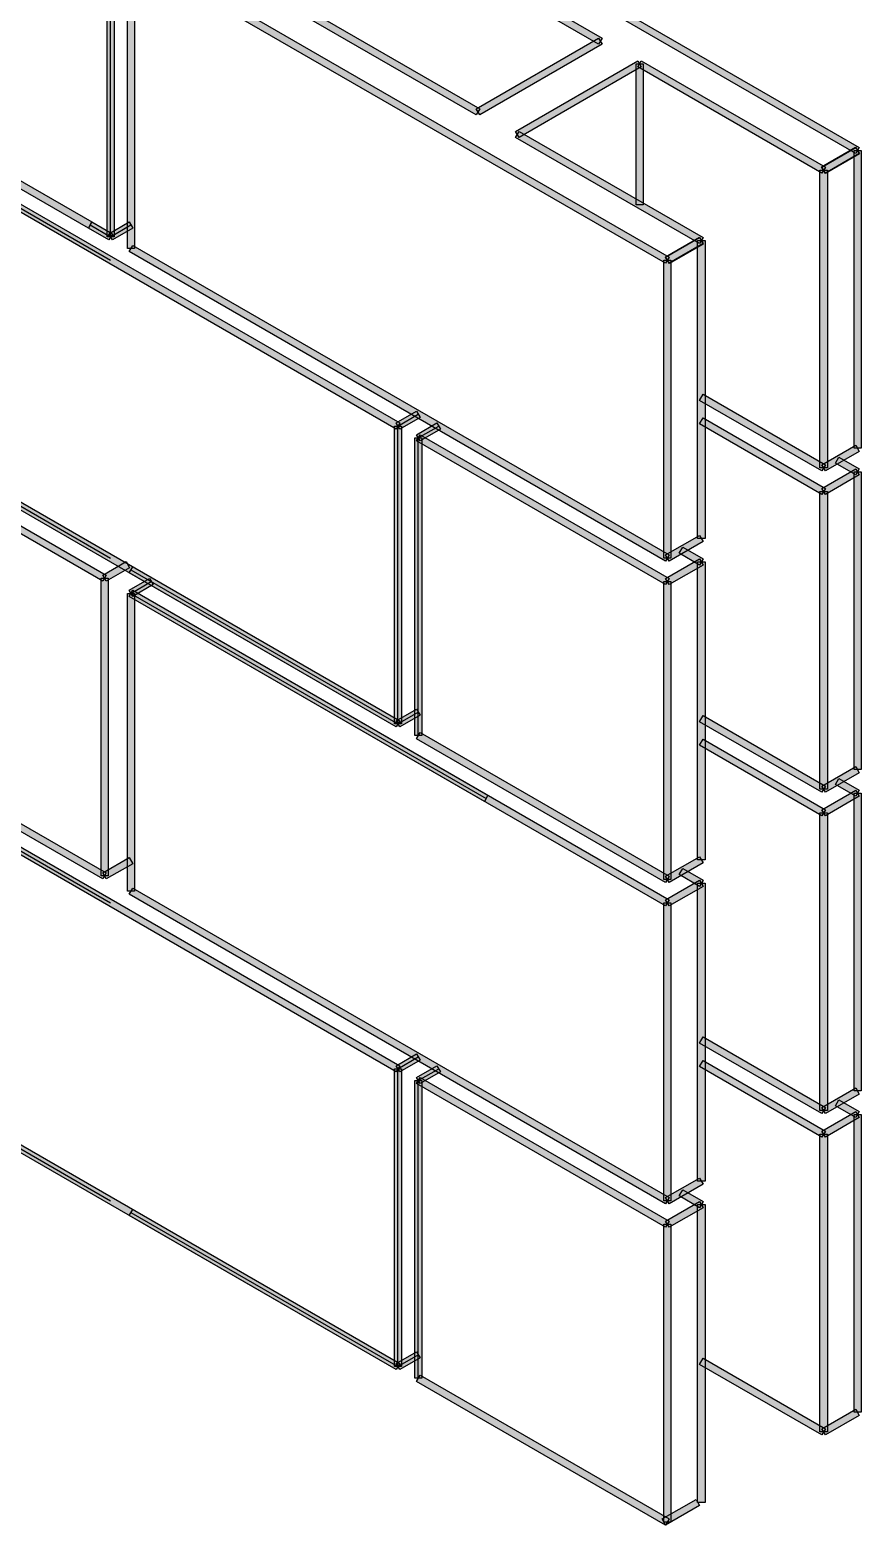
# Model space of a CAD drawing. Extents: x 0 to 119, y 0 to 84.
# Drawn here: x 55.551 to 57.671, y 54.228 to 58.044 of the extents above; entities that cross this region are included whole.
import ezdxf

# ---------------------------------------------------------------- set-up
doc = ezdxf.new("R2010")
doc.units = 0
doc.header["$MEASUREMENT"] = 0
doc.layers.add('3', color=7, linetype='CONTINUOUS')

msp = doc.modelspace()

# ---------------------------------------------------------------- linework, layer by layer
at = {"layer": '3', "color": 7, "linetype": 'Continuous'}
for p, q in [((55.756902, 57.51602), (55.756902, 58.27602)), ((55.12163, 57.822794), (55.756902, 57.45602)), ((55.704941, 57.54602), (55.756902, 57.51602)), ((55.756902, 57.51602), (55.808864, 57.54602)), ((55.121631, 57.062795), (55.756902, 56.69602)), ((56.489784, 57.03289), (56.541745, 57.06289)), ((56.489784, 56.27289), (56.489784, 57.03289)), ((56.541745, 57.00289), (56.593707, 57.03289)), ((56.541745, 56.24289), (56.541745, 57.00289)), ((55.808864, 56.66602), (56.489784, 56.27289)), ((55.808864, 56.60602), (55.860825, 56.63602)), ((55.808864, 56.60602), (56.71495, 56.08289)), ((56.489784, 56.27289), (56.541745, 56.30289)), ((55.12163, 56.182794), (55.756902, 55.81602)), ((55.121631, 55.422795), (55.756902, 55.05602)), ((56.489784, 55.39289), (56.541745, 55.42289)), ((56.489784, 54.63289), (56.489784, 55.39289)), ((56.541745, 55.36289), (56.593707, 55.39289)), ((56.541745, 54.60289), (56.541745, 55.36289)), ((55.808864, 55.02602), (56.489784, 54.63289)), ((56.489784, 54.63289), (56.541745, 54.66289))]:
    msp.add_line(p, q, dxfattribs=at)
for points in [[(56.289338, 58.518225), (56.298338, 58.533814), (57.666491, 57.74391), (57.657491, 57.728321), (56.289338, 58.518225)], [(56.289338, 58.418225), (56.298338, 58.433814), (57.01044, 58.022681), (57.00144, 58.007092), (56.289338, 58.418225)], [(54.401403, 58.288225), (54.410403, 58.303814), (55.709441, 57.553814), (55.700441, 57.538225), (54.401403, 58.288225)], [(55.765902, 57.51602), (55.747902, 57.51602), (55.747902, 58.27602), (55.765902, 58.27602), (55.765902, 57.51602)], [(55.799864, 58.24602), (55.817864, 58.24602), (55.817864, 57.48602), (55.799864, 57.48602), (55.799864, 58.24602)], [(57.181517, 57.46391), (57.172517, 57.448321), (55.804364, 58.238225), (55.813364, 58.253814), (57.181517, 57.46391)], [(56.698671, 57.842681), (56.689671, 57.827092), (55.977569, 58.238225), (55.986569, 58.253814), (56.698671, 57.842681)], [(57.00144, 58.022681), (57.01044, 58.007092), (56.698671, 57.827092), (56.689671, 57.842681), (57.00144, 58.022681)], [(57.10144, 57.964946), (57.11044, 57.949357), (56.798671, 57.769357), (56.789671, 57.784946), (57.10144, 57.964946)], [(57.09694, 57.957152), (57.11494, 57.957152), (57.11494, 57.597152), (57.09694, 57.597152), (57.09694, 57.957152)], [(57.579889, 57.69391), (57.570889, 57.678321), (57.10144, 57.949357), (57.11044, 57.964946), (57.579889, 57.69391)], [(56.494284, 57.040684), (56.485284, 57.025096), (55.11713, 57.815), (55.12613, 57.830588), (56.494284, 57.040684)], [(56.789671, 57.769357), (56.798671, 57.784946), (57.26812, 57.51391), (57.25912, 57.498321), (56.789671, 57.769357)], [(57.580389, 57.677455), (57.570389, 57.694776), (57.656991, 57.744776), (57.666991, 57.727455), (57.580389, 57.677455)], [(57.579889, 57.678321), (57.570889, 57.69391), (57.657491, 57.74391), (57.666491, 57.728321), (57.579889, 57.678321)], [(57.652991, 57.736115), (57.670991, 57.736115), (57.670991, 56.976115), (57.652991, 56.976115), (57.652991, 57.736115)], [(57.565389, 57.686115), (57.585389, 57.686115), (57.585389, 56.926115), (57.565389, 56.926115), (57.565389, 57.686115)], [(55.761402, 57.523814), (55.752402, 57.508225), (55.700441, 57.538225), (55.709441, 57.553814), (55.761402, 57.523814)], [(55.804364, 57.553814), (55.813364, 57.538225), (55.761402, 57.508225), (55.752402, 57.523814), (55.804364, 57.553814)], [(57.182017, 57.447455), (57.172017, 57.464776), (57.25862, 57.514776), (57.26862, 57.497455), (57.182017, 57.447455)], [(57.181517, 57.448321), (57.172517, 57.46391), (57.25912, 57.51391), (57.26812, 57.498321), (57.181517, 57.448321)], [(57.25362, 57.506115), (57.27362, 57.506115), (57.27362, 56.746115), (57.25362, 56.746115), (57.25362, 57.506115)], [(55.804364, 57.478225), (55.813364, 57.493814), (57.181517, 56.70391), (57.172517, 56.688321), (55.804364, 57.478225)], [(55.745992, 56.65271), (55.736992, 56.637122), (54.40284, 57.407396), (54.41184, 57.422984), (55.745992, 56.65271)], [(57.186017, 56.696115), (57.168017, 56.696115), (57.168017, 57.456115), (57.186017, 57.456115), (57.186017, 56.696115)], [(57.25912, 57.098321), (57.26812, 57.11391), (57.579889, 56.93391), (57.570889, 56.918321), (57.25912, 57.098321)], [(56.494284, 56.280684), (56.485284, 56.265096), (55.117131, 57.055001), (55.126131, 57.070589), (56.494284, 56.280684)], [(56.494284, 57.025096), (56.485284, 57.040684), (56.537245, 57.070684), (56.546245, 57.055096), (56.494284, 57.025096)], [(57.579889, 56.87391), (57.570889, 56.858321), (57.25912, 57.038321), (57.26812, 57.05391), (57.579889, 56.87391)], [(56.480784, 57.03289), (56.498784, 57.03289), (56.498784, 56.27289), (56.480784, 56.27289), (56.480784, 57.03289)], [(56.480784, 57.03289), (56.498784, 57.03289), (56.498784, 56.27289), (56.480784, 56.27289), (56.480784, 57.03289)], [(56.546245, 56.995096), (56.537245, 57.010684), (56.589207, 57.040684), (56.598207, 57.025096), (56.546245, 56.995096)], [(57.181517, 56.64391), (57.172517, 56.628321), (56.537245, 56.995096), (56.546245, 57.010684), (57.181517, 56.64391)], [(56.532745, 57.00289), (56.550745, 57.00289), (56.550745, 56.24289), (56.532745, 56.24289), (56.532745, 57.00289)], [(56.532745, 57.00289), (56.550745, 57.00289), (56.550745, 56.24289), (56.532745, 56.24289), (56.532745, 57.00289)], [(57.657491, 56.98391), (57.666491, 56.968321), (57.579889, 56.918321), (57.570889, 56.93391), (57.657491, 56.98391)], [(57.657491, 56.98391), (57.666491, 56.968321), (57.579889, 56.918321), (57.570889, 56.93391), (57.657491, 56.98391)], [(57.60553, 56.938321), (57.61453, 56.95391), (57.666491, 56.92391), (57.657491, 56.908321), (57.60553, 56.938321)], [(57.579889, 56.858321), (57.570889, 56.87391), (57.657491, 56.92391), (57.666491, 56.908321), (57.579889, 56.858321)], [(57.652991, 56.916115), (57.670991, 56.916115), (57.670991, 56.156115), (57.652991, 56.156115), (57.652991, 56.916115)], [(57.565389, 56.866115), (57.585389, 56.866115), (57.585389, 56.106115), (57.565389, 56.106115), (57.565389, 56.866115)], [(57.25912, 56.75391), (57.26812, 56.738321), (57.181517, 56.688321), (57.172517, 56.70391), (57.25912, 56.75391)], [(57.25912, 56.75391), (57.26812, 56.738321), (57.181517, 56.688321), (57.172517, 56.70391), (57.25912, 56.75391)], [(57.207158, 56.708321), (57.216158, 56.72391), (57.26812, 56.69391), (57.25912, 56.678321), (57.207158, 56.708321)], [(54.401403, 56.647396), (54.410403, 56.662984), (55.745992, 55.89271), (55.736992, 55.877122), (54.401403, 56.647396)], [(55.745992, 56.637122), (55.736992, 56.65271), (55.796524, 56.687082), (55.805524, 56.671493), (55.745992, 56.637122)], [(55.745992, 56.637122), (55.736992, 56.65271), (55.796524, 56.687082), (55.805524, 56.671493), (55.745992, 56.637122)], [(56.494284, 56.280684), (56.485284, 56.265096), (55.804364, 56.658225), (55.813364, 56.673814), (56.494284, 56.280684)], [(56.494284, 56.280684), (56.485284, 56.265096), (55.804364, 56.658225), (55.813364, 56.673814), (56.494284, 56.280684)], [(57.181517, 56.628321), (57.172517, 56.64391), (57.25912, 56.69391), (57.26812, 56.678321), (57.181517, 56.628321)], [(57.25362, 56.686115), (57.27362, 56.686115), (57.27362, 55.926115), (57.25362, 55.926115), (57.25362, 56.686115)], [(55.750492, 55.884916), (55.732492, 55.884916), (55.732492, 56.644916), (55.750492, 56.644916), (55.750492, 55.884916)], [(55.750492, 55.884916), (55.732492, 55.884916), (55.732492, 56.644916), (55.750492, 56.644916), (55.750492, 55.884916)], [(55.813364, 56.598225), (55.804364, 56.613814), (55.856325, 56.643814), (55.865325, 56.628225), (55.813364, 56.598225)], [(57.186017, 55.876115), (57.168017, 55.876115), (57.168017, 56.636115), (57.186017, 56.636115), (57.186017, 55.876115)], [(57.186017, 55.876115), (57.168017, 55.876115), (57.168017, 56.636115), (57.186017, 56.636115), (57.186017, 55.876115)], [(55.817864, 55.84602), (55.799864, 55.84602), (55.799864, 56.60602), (55.817864, 56.60602), (55.817864, 55.84602)], [(55.799864, 56.60602), (55.817864, 56.60602), (55.817864, 55.84602), (55.799864, 55.84602), (55.799864, 56.60602)], [(55.799864, 56.60602), (55.817864, 56.60602), (55.817864, 55.84602), (55.799864, 55.84602), (55.799864, 56.60602)], [(57.181517, 55.82391), (57.172517, 55.808321), (55.804364, 56.598225), (55.813364, 56.613814), (57.181517, 55.82391)], [(56.71945, 56.090684), (56.71045, 56.075096), (55.804364, 56.598225), (55.813364, 56.613814), (56.71945, 56.090684)], [(56.71945, 56.090684), (56.71045, 56.075096), (55.804364, 56.598225), (55.813364, 56.613814), (56.71945, 56.090684)], [(56.494284, 56.265096), (56.485284, 56.280684), (56.537245, 56.310684), (56.546245, 56.295096), (56.494284, 56.265096)], [(57.25912, 56.278321), (57.26812, 56.29391), (57.579889, 56.11391), (57.570889, 56.098321), (57.25912, 56.278321)], [(56.537245, 56.235096), (56.546245, 56.250684), (57.181517, 55.88391), (57.172517, 55.868321), (56.537245, 56.235096)], [(57.579889, 56.05391), (57.570889, 56.038321), (57.25912, 56.218321), (57.26812, 56.23391), (57.579889, 56.05391)], [(56.494284, 55.400684), (56.485284, 55.385096), (55.11713, 56.175), (55.12613, 56.190588), (56.494284, 55.400684)], [(57.657491, 56.16391), (57.666491, 56.148321), (57.579889, 56.098321), (57.570889, 56.11391), (57.657491, 56.16391)], [(57.657491, 56.16391), (57.666491, 56.148321), (57.579889, 56.098321), (57.570889, 56.11391), (57.657491, 56.16391)], [(57.60553, 56.118321), (57.61453, 56.13391), (57.666491, 56.10391), (57.657491, 56.088321), (57.60553, 56.118321)], [(57.579889, 56.038321), (57.570889, 56.05391), (57.657491, 56.10391), (57.666491, 56.088321), (57.579889, 56.038321)], [(57.579889, 56.038321), (57.570889, 56.05391), (57.657491, 56.10391), (57.666491, 56.088321), (57.579889, 56.038321)], [(57.652991, 56.096115), (57.670991, 56.096115), (57.670991, 55.336115), (57.652991, 55.336115), (57.652991, 56.096115)], [(57.652991, 56.096115), (57.670991, 56.096115), (57.670991, 55.336115), (57.652991, 55.336115), (57.652991, 56.096115)], [(57.565389, 56.046115), (57.585389, 56.046115), (57.585389, 55.286115), (57.565389, 55.286115), (57.565389, 56.046115)], [(57.565389, 56.046115), (57.585389, 56.046115), (57.585389, 55.286115), (57.565389, 55.286115), (57.565389, 56.046115)], [(55.804444, 55.931654), (55.813444, 55.916065), (55.745992, 55.877122), (55.736992, 55.89271), (55.804444, 55.931654)], [(55.804444, 55.931654), (55.813444, 55.916065), (55.745992, 55.877122), (55.736992, 55.89271), (55.804444, 55.931654)], [(57.25912, 55.93391), (57.26812, 55.918321), (57.181517, 55.868321), (57.172517, 55.88391), (57.25912, 55.93391)], [(57.207158, 55.888321), (57.216158, 55.90391), (57.26812, 55.87391), (57.25912, 55.858321), (57.207158, 55.888321)], [(57.181517, 55.808321), (57.172517, 55.82391), (57.25912, 55.87391), (57.26812, 55.858321), (57.181517, 55.808321)], [(57.181517, 55.808321), (57.172517, 55.82391), (57.25912, 55.87391), (57.26812, 55.858321), (57.181517, 55.808321)], [(57.25362, 55.866115), (57.27362, 55.866115), (57.27362, 55.106115), (57.25362, 55.106115), (57.25362, 55.866115)], [(57.25362, 55.866115), (57.27362, 55.866115), (57.27362, 55.106115), (57.25362, 55.106115), (57.25362, 55.866115)], [(55.804364, 55.838225), (55.813364, 55.853814), (57.181517, 55.06391), (57.172517, 55.048321), (55.804364, 55.838225)], [(57.186017, 55.056115), (57.168017, 55.056115), (57.168017, 55.816115), (57.186017, 55.816115), (57.186017, 55.056115)], [(57.186017, 55.056115), (57.168017, 55.056115), (57.168017, 55.816115), (57.186017, 55.816115), (57.186017, 55.056115)], [(57.25912, 55.458321), (57.26812, 55.47391), (57.579889, 55.29391), (57.570889, 55.278321), (57.25912, 55.458321)], [(57.25912, 55.458321), (57.26812, 55.47391), (57.579889, 55.29391), (57.570889, 55.278321), (57.25912, 55.458321)], [(56.494284, 54.640684), (56.485284, 54.625096), (55.117131, 55.415001), (55.126131, 55.430589), (56.494284, 54.640684)], [(56.494284, 55.385096), (56.485284, 55.400684), (56.537245, 55.430684), (56.546245, 55.415096), (56.494284, 55.385096)], [(57.579889, 55.23391), (57.570889, 55.218321), (57.25912, 55.398321), (57.26812, 55.41391), (57.579889, 55.23391)], [(56.480784, 55.39289), (56.498784, 55.39289), (56.498784, 54.63289), (56.480784, 54.63289), (56.480784, 55.39289)], [(56.480784, 55.39289), (56.498784, 55.39289), (56.498784, 54.63289), (56.480784, 54.63289), (56.480784, 55.39289)], [(56.532745, 55.36289), (56.550745, 55.36289), (56.550745, 54.60289), (56.532745, 54.60289), (56.532745, 55.36289)], [(56.532745, 55.36289), (56.550745, 55.36289), (56.550745, 54.60289), (56.532745, 54.60289), (56.532745, 55.36289)], [(56.546245, 55.355096), (56.537245, 55.370684), (56.589207, 55.400684), (56.598207, 55.385096), (56.546245, 55.355096)], [(57.181517, 55.00391), (57.172517, 54.988321), (56.537245, 55.355096), (56.546245, 55.370684), (57.181517, 55.00391)], [(57.657491, 55.34391), (57.666491, 55.328321), (57.579889, 55.278321), (57.570889, 55.29391), (57.657491, 55.34391)], [(57.657491, 55.34391), (57.666491, 55.328321), (57.579889, 55.278321), (57.570889, 55.29391), (57.657491, 55.34391)], [(57.657491, 55.34391), (57.666491, 55.328321), (57.579889, 55.278321), (57.570889, 55.29391), (57.657491, 55.34391)], [(57.60553, 55.298321), (57.61453, 55.31391), (57.666491, 55.28391), (57.657491, 55.268321), (57.60553, 55.298321)], [(57.579889, 55.218321), (57.570889, 55.23391), (57.657491, 55.28391), (57.666491, 55.268321), (57.579889, 55.218321)], [(57.652991, 55.276115), (57.670991, 55.276115), (57.670991, 54.516115), (57.652991, 54.516115), (57.652991, 55.276115)], [(57.565389, 55.226115), (57.585389, 55.226115), (57.585389, 54.466115), (57.565389, 54.466115), (57.565389, 55.226115)], [(57.25912, 55.11391), (57.26812, 55.098321), (57.181517, 55.048321), (57.172517, 55.06391), (57.25912, 55.11391)], [(57.25912, 55.11391), (57.26812, 55.098321), (57.181517, 55.048321), (57.172517, 55.06391), (57.25912, 55.11391)], [(57.207158, 55.068321), (57.216158, 55.08391), (57.26812, 55.05391), (57.25912, 55.038321), (57.207158, 55.068321)], [(56.494284, 54.640684), (56.485284, 54.625096), (55.804364, 55.018225), (55.813364, 55.033814), (56.494284, 54.640684)], [(56.494284, 54.640684), (56.485284, 54.625096), (55.804364, 55.018225), (55.813364, 55.033814), (56.494284, 54.640684)], [(57.181517, 54.988321), (57.172517, 55.00391), (57.25912, 55.05391), (57.26812, 55.038321), (57.181517, 54.988321)], [(57.25362, 55.046115), (57.27362, 55.046115), (57.27362, 54.286115), (57.25362, 54.286115), (57.25362, 55.046115)], [(57.186017, 54.236115), (57.168017, 54.236115), (57.168017, 54.996115), (57.186017, 54.996115), (57.186017, 54.236115)], [(57.186017, 54.236115), (57.168017, 54.236115), (57.168017, 54.996115), (57.186017, 54.996115), (57.186017, 54.236115)], [(56.494284, 54.625096), (56.485284, 54.640684), (56.537245, 54.670684), (56.546245, 54.655096), (56.494284, 54.625096)], [(57.25912, 54.638321), (57.26812, 54.65391), (57.579889, 54.47391), (57.570889, 54.458321), (57.25912, 54.638321)], [(56.537245, 54.595096), (56.546245, 54.610684), (57.181517, 54.24391), (57.172517, 54.228321), (56.537245, 54.595096)], [(57.657491, 54.52391), (57.666491, 54.508321), (57.579889, 54.458321), (57.570889, 54.47391), (57.657491, 54.52391)], [(57.657491, 54.52391), (57.666491, 54.508321), (57.579889, 54.458321), (57.570889, 54.47391), (57.657491, 54.52391)], [(57.25012, 54.29391), (57.25912, 54.278321), (57.172517, 54.228321), (57.163517, 54.24391), (57.25012, 54.29391)]]:
    msp.add_lwpolyline(points, dxfattribs=at)
for points in [[(56.289338, 58.518225), (56.298338, 58.533814), (57.666491, 57.74391)], [(56.289338, 58.518225), (57.666491, 57.74391), (57.657491, 57.728321)], [(56.289338, 58.518225), (57.657491, 57.728321), (56.289338, 58.518225)], [(56.289338, 58.418225), (56.298338, 58.433814), (57.01044, 58.022681)], [(56.289338, 58.418225), (57.01044, 58.022681), (57.00144, 58.007092)], [(56.289338, 58.418225), (57.00144, 58.007092), (56.289338, 58.418225)], [(54.401403, 58.288225), (54.410403, 58.303814), (55.709441, 57.553814)], [(54.401403, 58.288225), (55.709441, 57.553814), (55.700441, 57.538225)], [(54.401403, 58.288225), (55.700441, 57.538225), (54.401403, 58.288225)], [(55.765902, 57.51602), (55.747902, 57.51602), (55.747902, 58.27602)], [(55.765902, 57.51602), (55.747902, 58.27602), (55.765902, 58.27602)], [(55.765902, 57.51602), (55.765902, 58.27602), (55.765902, 57.51602)], [(55.799864, 58.24602), (55.817864, 58.24602), (55.817864, 57.48602)], [(55.799864, 58.24602), (55.817864, 57.48602), (55.799864, 57.48602)], [(55.799864, 58.24602), (55.799864, 57.48602), (55.799864, 58.24602)], [(57.181517, 57.46391), (55.804364, 58.238225), (55.813364, 58.253814)], [(57.181517, 57.46391), (57.172517, 57.448321), (55.804364, 58.238225)], [(57.181517, 57.46391), (55.813364, 58.253814), (57.181517, 57.46391)], [(56.698671, 57.842681), (55.977569, 58.238225), (55.986569, 58.253814)], [(56.698671, 57.842681), (56.689671, 57.827092), (55.977569, 58.238225)], [(56.698671, 57.842681), (55.986569, 58.253814), (56.698671, 57.842681)], [(57.00144, 58.022681), (56.698671, 57.827092), (56.689671, 57.842681)], [(57.00144, 58.022681), (56.689671, 57.842681), (57.00144, 58.022681)], [(57.00144, 58.022681), (57.01044, 58.007092), (56.698671, 57.827092)], [(57.10144, 57.964946), (56.798671, 57.769357), (56.789671, 57.784946)], [(57.10144, 57.964946), (56.789671, 57.784946), (57.10144, 57.964946)], [(57.10144, 57.964946), (57.11044, 57.949357), (56.798671, 57.769357)], [(57.09694, 57.957152), (57.11494, 57.957152), (57.11494, 57.597152)], [(57.09694, 57.957152), (57.11494, 57.597152), (57.09694, 57.597152)], [(57.09694, 57.957152), (57.09694, 57.597152), (57.09694, 57.957152)], [(57.579889, 57.69391), (57.10144, 57.949357), (57.11044, 57.964946)], [(57.579889, 57.69391), (57.11044, 57.964946), (57.579889, 57.69391)], [(57.579889, 57.69391), (57.570889, 57.678321), (57.10144, 57.949357)], [(56.494284, 57.040684), (55.11713, 57.815), (55.12613, 57.830588)], [(56.494284, 57.040684), (56.485284, 57.025096), (55.11713, 57.815)], [(56.494284, 57.040684), (55.12613, 57.830588), (56.494284, 57.040684)], [(56.789671, 57.769357), (56.798671, 57.784946), (57.26812, 57.51391)], [(56.789671, 57.769357), (57.26812, 57.51391), (57.25912, 57.498321)], [(56.789671, 57.769357), (57.25912, 57.498321), (56.789671, 57.769357)], [(57.580389, 57.677455), (57.570389, 57.694776), (57.656991, 57.744776)], [(57.579889, 57.678321), (57.570889, 57.69391), (57.657491, 57.74391)], [(57.579889, 57.678321), (57.657491, 57.74391), (57.666491, 57.728321)], [(57.579889, 57.678321), (57.666491, 57.728321), (57.579889, 57.678321)], [(57.580389, 57.677455), (57.656991, 57.744776), (57.666991, 57.727455)], [(57.652991, 57.736115), (57.670991, 57.736115), (57.670991, 56.976115)], [(57.652991, 57.736115), (57.670991, 56.976115), (57.652991, 56.976115)], [(57.652991, 57.736115), (57.652991, 56.976115), (57.652991, 57.736115)], [(57.580389, 57.677455), (57.666991, 57.727455), (57.580389, 57.677455)], [(57.565389, 57.686115), (57.585389, 57.686115), (57.585389, 56.926115)], [(57.565389, 57.686115), (57.585389, 56.926115), (57.565389, 56.926115)], [(57.565389, 57.686115), (57.565389, 56.926115), (57.565389, 57.686115)], [(55.761402, 57.523814), (55.700441, 57.538225), (55.709441, 57.553814)], [(55.761402, 57.523814), (55.752402, 57.508225), (55.700441, 57.538225)], [(55.761402, 57.523814), (55.709441, 57.553814), (55.761402, 57.523814)], [(55.804364, 57.553814), (55.761402, 57.508225), (55.752402, 57.523814)], [(55.804364, 57.553814), (55.752402, 57.523814), (55.804364, 57.553814)], [(55.804364, 57.553814), (55.813364, 57.538225), (55.761402, 57.508225)], [(57.182017, 57.447455), (57.172017, 57.464776), (57.25862, 57.514776)], [(57.181517, 57.448321), (57.172517, 57.46391), (57.25912, 57.51391)], [(57.181517, 57.448321), (57.25912, 57.51391), (57.26812, 57.498321)], [(57.182017, 57.447455), (57.25862, 57.514776), (57.26862, 57.497455)], [(57.25362, 57.506115), (57.27362, 57.506115), (57.27362, 56.746115)], [(57.25362, 57.506115), (57.27362, 56.746115), (57.25362, 56.746115)], [(57.25362, 57.506115), (57.25362, 56.746115), (57.25362, 57.506115)], [(55.804364, 57.478225), (55.813364, 57.493814), (57.181517, 56.70391)], [(55.804364, 57.478225), (57.181517, 56.70391), (57.172517, 56.688321)], [(55.804364, 57.478225), (57.172517, 56.688321), (55.804364, 57.478225)], [(57.181517, 57.448321), (57.26812, 57.498321), (57.181517, 57.448321)], [(57.182017, 57.447455), (57.26862, 57.497455), (57.182017, 57.447455)], [(55.745992, 56.65271), (54.40284, 57.407396), (54.41184, 57.422984)], [(55.745992, 56.65271), (54.41184, 57.422984), (55.745992, 56.65271)], [(57.186017, 56.696115), (57.168017, 56.696115), (57.168017, 57.456115)], [(57.186017, 56.696115), (57.168017, 57.456115), (57.186017, 57.456115)], [(57.186017, 56.696115), (57.186017, 57.456115), (57.186017, 56.696115)], [(55.745992, 56.65271), (55.736992, 56.637122), (54.40284, 57.407396)], [(57.25912, 57.098321), (57.26812, 57.11391), (57.579889, 56.93391)], [(57.25912, 57.098321), (57.579889, 56.93391), (57.570889, 56.918321)], [(57.25912, 57.098321), (57.570889, 56.918321), (57.25912, 57.098321)], [(56.494284, 56.280684), (55.117131, 57.055001), (55.126131, 57.070589)], [(56.494284, 56.280684), (56.485284, 56.265096), (55.117131, 57.055001)], [(56.494284, 56.280684), (55.126131, 57.070589), (56.494284, 56.280684)], [(56.494284, 57.025096), (56.485284, 57.040684), (56.537245, 57.070684)], [(56.494284, 57.025096), (56.537245, 57.070684), (56.546245, 57.055096)], [(56.494284, 57.025096), (56.546245, 57.055096), (56.494284, 57.025096)], [(57.579889, 56.87391), (57.25912, 57.038321), (57.26812, 57.05391)], [(57.579889, 56.87391), (57.26812, 57.05391), (57.579889, 56.87391)], [(56.480784, 57.03289), (56.498784, 57.03289), (56.498784, 56.27289)], [(56.480784, 57.03289), (56.498784, 56.27289), (56.480784, 56.27289)], [(56.480784, 57.03289), (56.480784, 56.27289), (56.480784, 57.03289)], [(56.480784, 57.03289), (56.498784, 57.03289), (56.498784, 56.27289)], [(56.480784, 57.03289), (56.498784, 56.27289), (56.480784, 56.27289)], [(56.480784, 57.03289), (56.480784, 56.27289), (56.480784, 57.03289)], [(56.546245, 56.995096), (56.537245, 57.010684), (56.589207, 57.040684)], [(57.181517, 56.64391), (56.537245, 56.995096), (56.546245, 57.010684)], [(56.546245, 56.995096), (56.589207, 57.040684), (56.598207, 57.025096)], [(56.546245, 56.995096), (56.598207, 57.025096), (56.546245, 56.995096)], [(57.181517, 56.64391), (56.546245, 57.010684), (57.181517, 56.64391)], [(57.579889, 56.87391), (57.570889, 56.858321), (57.25912, 57.038321)], [(56.532745, 57.00289), (56.550745, 57.00289), (56.550745, 56.24289)], [(56.532745, 57.00289), (56.550745, 56.24289), (56.532745, 56.24289)], [(56.532745, 57.00289), (56.532745, 56.24289), (56.532745, 57.00289)], [(56.532745, 57.00289), (56.550745, 57.00289), (56.550745, 56.24289)], [(56.532745, 57.00289), (56.550745, 56.24289), (56.532745, 56.24289)], [(56.532745, 57.00289), (56.532745, 56.24289), (56.532745, 57.00289)], [(57.181517, 56.64391), (57.172517, 56.628321), (56.537245, 56.995096)], [(57.657491, 56.98391), (57.579889, 56.918321), (57.570889, 56.93391)], [(57.657491, 56.98391), (57.570889, 56.93391), (57.657491, 56.98391)], [(57.657491, 56.98391), (57.579889, 56.918321), (57.570889, 56.93391)], [(57.657491, 56.98391), (57.570889, 56.93391), (57.657491, 56.98391)], [(57.657491, 56.98391), (57.666491, 56.968321), (57.579889, 56.918321)], [(57.657491, 56.98391), (57.666491, 56.968321), (57.579889, 56.918321)], [(57.60553, 56.938321), (57.61453, 56.95391), (57.666491, 56.92391)], [(57.60553, 56.938321), (57.666491, 56.92391), (57.657491, 56.908321)], [(57.60553, 56.938321), (57.657491, 56.908321), (57.60553, 56.938321)], [(57.579889, 56.858321), (57.570889, 56.87391), (57.657491, 56.92391)], [(57.579889, 56.858321), (57.657491, 56.92391), (57.666491, 56.908321)], [(57.579889, 56.858321), (57.666491, 56.908321), (57.579889, 56.858321)], [(57.652991, 56.916115), (57.670991, 56.916115), (57.670991, 56.156115)], [(57.652991, 56.916115), (57.670991, 56.156115), (57.652991, 56.156115)], [(57.652991, 56.916115), (57.652991, 56.156115), (57.652991, 56.916115)], [(57.565389, 56.866115), (57.585389, 56.866115), (57.585389, 56.106115)], [(57.565389, 56.866115), (57.585389, 56.106115), (57.565389, 56.106115)], [(57.565389, 56.866115), (57.565389, 56.106115), (57.565389, 56.866115)], [(57.25912, 56.75391), (57.181517, 56.688321), (57.172517, 56.70391)], [(57.25912, 56.75391), (57.172517, 56.70391), (57.25912, 56.75391)], [(57.25912, 56.75391), (57.181517, 56.688321), (57.172517, 56.70391)], [(57.25912, 56.75391), (57.172517, 56.70391), (57.25912, 56.75391)], [(57.25912, 56.75391), (57.26812, 56.738321), (57.181517, 56.688321)], [(57.25912, 56.75391), (57.26812, 56.738321), (57.181517, 56.688321)], [(57.207158, 56.708321), (57.216158, 56.72391), (57.26812, 56.69391)], [(57.207158, 56.708321), (57.26812, 56.69391), (57.25912, 56.678321)], [(57.207158, 56.708321), (57.25912, 56.678321), (57.207158, 56.708321)], [(54.401403, 56.647396), (54.410403, 56.662984), (55.745992, 55.89271)], [(55.745992, 56.637122), (55.736992, 56.65271), (55.796524, 56.687082)], [(55.745992, 56.637122), (55.736992, 56.65271), (55.796524, 56.687082)], [(55.745992, 56.637122), (55.796524, 56.687082), (55.805524, 56.671493)], [(55.745992, 56.637122), (55.796524, 56.687082), (55.805524, 56.671493)], [(55.745992, 56.637122), (55.805524, 56.671493), (55.745992, 56.637122)], [(55.745992, 56.637122), (55.805524, 56.671493), (55.745992, 56.637122)], [(56.494284, 56.280684), (55.804364, 56.658225), (55.813364, 56.673814)], [(56.494284, 56.280684), (55.804364, 56.658225), (55.813364, 56.673814)], [(56.494284, 56.280684), (55.813364, 56.673814), (56.494284, 56.280684)], [(56.494284, 56.280684), (55.813364, 56.673814), (56.494284, 56.280684)], [(57.181517, 56.628321), (57.172517, 56.64391), (57.25912, 56.69391)], [(57.181517, 56.628321), (57.25912, 56.69391), (57.26812, 56.678321)], [(57.181517, 56.628321), (57.26812, 56.678321), (57.181517, 56.628321)], [(57.25362, 56.686115), (57.27362, 56.686115), (57.27362, 55.926115)], [(57.25362, 56.686115), (57.27362, 55.926115), (57.25362, 55.926115)], [(57.25362, 56.686115), (57.25362, 55.926115), (57.25362, 56.686115)], [(54.401403, 56.647396), (55.745992, 55.89271), (55.736992, 55.877122)], [(54.401403, 56.647396), (55.736992, 55.877122), (54.401403, 56.647396)], [(55.750492, 55.884916), (55.732492, 55.884916), (55.732492, 56.644916)], [(55.750492, 55.884916), (55.732492, 56.644916), (55.750492, 56.644916)], [(55.750492, 55.884916), (55.732492, 55.884916), (55.732492, 56.644916)], [(55.750492, 55.884916), (55.732492, 56.644916), (55.750492, 56.644916)], [(55.750492, 55.884916), (55.750492, 56.644916), (55.750492, 55.884916)], [(55.750492, 55.884916), (55.750492, 56.644916), (55.750492, 55.884916)], [(56.494284, 56.280684), (56.485284, 56.265096), (55.804364, 56.658225)], [(56.494284, 56.280684), (56.485284, 56.265096), (55.804364, 56.658225)], [(55.813364, 56.598225), (55.804364, 56.613814), (55.856325, 56.643814)], [(55.813364, 56.598225), (55.856325, 56.643814), (55.865325, 56.628225)], [(55.813364, 56.598225), (55.865325, 56.628225), (55.813364, 56.598225)], [(57.186017, 55.876115), (57.168017, 55.876115), (57.168017, 56.636115)], [(57.186017, 55.876115), (57.168017, 56.636115), (57.186017, 56.636115)], [(57.186017, 55.876115), (57.168017, 55.876115), (57.168017, 56.636115)], [(57.186017, 55.876115), (57.168017, 56.636115), (57.186017, 56.636115)], [(57.186017, 55.876115), (57.186017, 56.636115), (57.186017, 55.876115)], [(57.186017, 55.876115), (57.186017, 56.636115), (57.186017, 55.876115)], [(55.817864, 55.84602), (55.799864, 55.84602), (55.799864, 56.60602)], [(55.817864, 55.84602), (55.799864, 56.60602), (55.817864, 56.60602)], [(55.799864, 56.60602), (55.817864, 56.60602), (55.817864, 55.84602)], [(55.799864, 56.60602), (55.817864, 55.84602), (55.799864, 55.84602)], [(55.799864, 56.60602), (55.799864, 55.84602), (55.799864, 56.60602)], [(55.799864, 56.60602), (55.817864, 56.60602), (55.817864, 55.84602)], [(55.799864, 56.60602), (55.817864, 55.84602), (55.799864, 55.84602)], [(55.799864, 56.60602), (55.799864, 55.84602), (55.799864, 56.60602)], [(57.181517, 55.82391), (55.804364, 56.598225), (55.813364, 56.613814)], [(56.71945, 56.090684), (55.804364, 56.598225), (55.813364, 56.613814)], [(56.71945, 56.090684), (55.804364, 56.598225), (55.813364, 56.613814)], [(57.181517, 55.82391), (57.172517, 55.808321), (55.804364, 56.598225)], [(56.71945, 56.090684), (56.71045, 56.075096), (55.804364, 56.598225)], [(56.71945, 56.090684), (56.71045, 56.075096), (55.804364, 56.598225)], [(57.181517, 55.82391), (55.813364, 56.613814), (57.181517, 55.82391)], [(56.71945, 56.090684), (55.813364, 56.613814), (56.71945, 56.090684)], [(56.71945, 56.090684), (55.813364, 56.613814), (56.71945, 56.090684)], [(55.817864, 55.84602), (55.817864, 56.60602), (55.817864, 55.84602)], [(56.494284, 56.265096), (56.485284, 56.280684), (56.537245, 56.310684)], [(56.494284, 56.265096), (56.537245, 56.310684), (56.546245, 56.295096)], [(56.494284, 56.265096), (56.546245, 56.295096), (56.494284, 56.265096)], [(57.25912, 56.278321), (57.26812, 56.29391), (57.579889, 56.11391)], [(57.25912, 56.278321), (57.579889, 56.11391), (57.570889, 56.098321)], [(57.25912, 56.278321), (57.570889, 56.098321), (57.25912, 56.278321)], [(56.537245, 56.235096), (56.546245, 56.250684), (57.181517, 55.88391)], [(56.537245, 56.235096), (57.181517, 55.88391), (57.172517, 55.868321)], [(56.537245, 56.235096), (57.172517, 55.868321), (56.537245, 56.235096)], [(57.579889, 56.05391), (57.25912, 56.218321), (57.26812, 56.23391)], [(57.579889, 56.05391), (57.570889, 56.038321), (57.25912, 56.218321)], [(57.579889, 56.05391), (57.26812, 56.23391), (57.579889, 56.05391)], [(56.494284, 55.400684), (55.11713, 56.175), (55.12613, 56.190588)], [(56.494284, 55.400684), (56.485284, 55.385096), (55.11713, 56.175)], [(56.494284, 55.400684), (55.12613, 56.190588), (56.494284, 55.400684)], [(57.657491, 56.16391), (57.579889, 56.098321), (57.570889, 56.11391)], [(57.657491, 56.16391), (57.570889, 56.11391), (57.657491, 56.16391)], [(57.657491, 56.16391), (57.579889, 56.098321), (57.570889, 56.11391)], [(57.657491, 56.16391), (57.570889, 56.11391), (57.657491, 56.16391)], [(57.657491, 56.16391), (57.666491, 56.148321), (57.579889, 56.098321)], [(57.657491, 56.16391), (57.666491, 56.148321), (57.579889, 56.098321)], [(57.60553, 56.118321), (57.61453, 56.13391), (57.666491, 56.10391)], [(57.579889, 56.038321), (57.570889, 56.05391), (57.657491, 56.10391)], [(57.579889, 56.038321), (57.570889, 56.05391), (57.657491, 56.10391)], [(57.579889, 56.038321), (57.657491, 56.10391), (57.666491, 56.088321)], [(57.579889, 56.038321), (57.657491, 56.10391), (57.666491, 56.088321)], [(57.579889, 56.038321), (57.666491, 56.088321), (57.579889, 56.038321)], [(57.579889, 56.038321), (57.666491, 56.088321), (57.579889, 56.038321)], [(57.60553, 56.118321), (57.666491, 56.10391), (57.657491, 56.088321)], [(57.60553, 56.118321), (57.657491, 56.088321), (57.60553, 56.118321)], [(57.652991, 56.096115), (57.670991, 56.096115), (57.670991, 55.336115)], [(57.652991, 56.096115), (57.670991, 55.336115), (57.652991, 55.336115)], [(57.652991, 56.096115), (57.652991, 55.336115), (57.652991, 56.096115)], [(57.652991, 56.096115), (57.670991, 56.096115), (57.670991, 55.336115)], [(57.652991, 56.096115), (57.670991, 55.336115), (57.652991, 55.336115)], [(57.652991, 56.096115), (57.652991, 55.336115), (57.652991, 56.096115)], [(57.565389, 56.046115), (57.585389, 56.046115), (57.585389, 55.286115)], [(57.565389, 56.046115), (57.585389, 55.286115), (57.565389, 55.286115)], [(57.565389, 56.046115), (57.565389, 55.286115), (57.565389, 56.046115)], [(57.565389, 56.046115), (57.585389, 56.046115), (57.585389, 55.286115)], [(57.565389, 56.046115), (57.585389, 55.286115), (57.565389, 55.286115)], [(57.565389, 56.046115), (57.565389, 55.286115), (57.565389, 56.046115)], [(55.804444, 55.931654), (55.745992, 55.877122), (55.736992, 55.89271)], [(55.804444, 55.931654), (55.736992, 55.89271), (55.804444, 55.931654)], [(55.804444, 55.931654), (55.745992, 55.877122), (55.736992, 55.89271)], [(55.804444, 55.931654), (55.736992, 55.89271), (55.804444, 55.931654)], [(55.804444, 55.931654), (55.813444, 55.916065), (55.745992, 55.877122)], [(55.804444, 55.931654), (55.813444, 55.916065), (55.745992, 55.877122)], [(57.25912, 55.93391), (57.181517, 55.868321), (57.172517, 55.88391)], [(57.25912, 55.93391), (57.172517, 55.88391), (57.25912, 55.93391)], [(57.25912, 55.93391), (57.26812, 55.918321), (57.181517, 55.868321)], [(57.207158, 55.888321), (57.216158, 55.90391), (57.26812, 55.87391)], [(57.181517, 55.808321), (57.172517, 55.82391), (57.25912, 55.87391)], [(57.181517, 55.808321), (57.172517, 55.82391), (57.25912, 55.87391)], [(57.181517, 55.808321), (57.25912, 55.87391), (57.26812, 55.858321)], [(57.181517, 55.808321), (57.25912, 55.87391), (57.26812, 55.858321)], [(57.207158, 55.888321), (57.26812, 55.87391), (57.25912, 55.858321)], [(57.207158, 55.888321), (57.25912, 55.858321), (57.207158, 55.888321)], [(57.25362, 55.866115), (57.27362, 55.866115), (57.27362, 55.106115)], [(57.25362, 55.866115), (57.27362, 55.106115), (57.25362, 55.106115)], [(57.25362, 55.866115), (57.25362, 55.106115), (57.25362, 55.866115)], [(57.25362, 55.866115), (57.27362, 55.866115), (57.27362, 55.106115)], [(57.25362, 55.866115), (57.27362, 55.106115), (57.25362, 55.106115)], [(57.25362, 55.866115), (57.25362, 55.106115), (57.25362, 55.866115)], [(55.804364, 55.838225), (55.813364, 55.853814), (57.181517, 55.06391)], [(55.804364, 55.838225), (57.181517, 55.06391), (57.172517, 55.048321)], [(55.804364, 55.838225), (57.172517, 55.048321), (55.804364, 55.838225)], [(57.181517, 55.808321), (57.26812, 55.858321), (57.181517, 55.808321)], [(57.181517, 55.808321), (57.26812, 55.858321), (57.181517, 55.808321)], [(57.186017, 55.056115), (57.168017, 55.056115), (57.168017, 55.816115)], [(57.186017, 55.056115), (57.168017, 55.816115), (57.186017, 55.816115)], [(57.186017, 55.056115), (57.168017, 55.056115), (57.168017, 55.816115)], [(57.186017, 55.056115), (57.168017, 55.816115), (57.186017, 55.816115)], [(57.186017, 55.056115), (57.186017, 55.816115), (57.186017, 55.056115)], [(57.186017, 55.056115), (57.186017, 55.816115), (57.186017, 55.056115)], [(57.25912, 55.458321), (57.26812, 55.47391), (57.579889, 55.29391)], [(57.25912, 55.458321), (57.26812, 55.47391), (57.579889, 55.29391)], [(57.25912, 55.458321), (57.579889, 55.29391), (57.570889, 55.278321)], [(57.25912, 55.458321), (57.570889, 55.278321), (57.25912, 55.458321)], [(57.25912, 55.458321), (57.579889, 55.29391), (57.570889, 55.278321)], [(57.25912, 55.458321), (57.570889, 55.278321), (57.25912, 55.458321)], [(56.494284, 54.640684), (55.117131, 55.415001), (55.126131, 55.430589)], [(56.494284, 54.640684), (56.485284, 54.625096), (55.117131, 55.415001)], [(56.494284, 54.640684), (55.126131, 55.430589), (56.494284, 54.640684)], [(56.494284, 55.385096), (56.485284, 55.400684), (56.537245, 55.430684)], [(56.494284, 55.385096), (56.537245, 55.430684), (56.546245, 55.415096)], [(56.494284, 55.385096), (56.546245, 55.415096), (56.494284, 55.385096)], [(57.579889, 55.23391), (57.25912, 55.398321), (57.26812, 55.41391)], [(57.579889, 55.23391), (57.26812, 55.41391), (57.579889, 55.23391)], [(56.480784, 55.39289), (56.498784, 55.39289), (56.498784, 54.63289)], [(56.480784, 55.39289), (56.498784, 54.63289), (56.480784, 54.63289)], [(56.480784, 55.39289), (56.480784, 54.63289), (56.480784, 55.39289)], [(56.480784, 55.39289), (56.498784, 55.39289), (56.498784, 54.63289)], [(56.480784, 55.39289), (56.498784, 54.63289), (56.480784, 54.63289)], [(56.480784, 55.39289), (56.480784, 54.63289), (56.480784, 55.39289)], [(56.532745, 55.36289), (56.550745, 55.36289), (56.550745, 54.60289)], [(56.532745, 55.36289), (56.550745, 54.60289), (56.532745, 54.60289)], [(56.532745, 55.36289), (56.532745, 54.60289), (56.532745, 55.36289)], [(56.532745, 55.36289), (56.550745, 55.36289), (56.550745, 54.60289)], [(56.532745, 55.36289), (56.550745, 54.60289), (56.532745, 54.60289)], [(56.532745, 55.36289), (56.532745, 54.60289), (56.532745, 55.36289)], [(56.546245, 55.355096), (56.537245, 55.370684), (56.589207, 55.400684)], [(57.181517, 55.00391), (56.537245, 55.355096), (56.546245, 55.370684)], [(56.546245, 55.355096), (56.589207, 55.400684), (56.598207, 55.385096)], [(56.546245, 55.355096), (56.598207, 55.385096), (56.546245, 55.355096)], [(57.181517, 55.00391), (56.546245, 55.370684), (57.181517, 55.00391)], [(57.579889, 55.23391), (57.570889, 55.218321), (57.25912, 55.398321)], [(57.181517, 55.00391), (57.172517, 54.988321), (56.537245, 55.355096)], [(57.657491, 55.34391), (57.579889, 55.278321), (57.570889, 55.29391)], [(57.657491, 55.34391), (57.570889, 55.29391), (57.657491, 55.34391)], [(57.657491, 55.34391), (57.579889, 55.278321), (57.570889, 55.29391)], [(57.657491, 55.34391), (57.570889, 55.29391), (57.657491, 55.34391)], [(57.657491, 55.34391), (57.579889, 55.278321), (57.570889, 55.29391)], [(57.657491, 55.34391), (57.570889, 55.29391), (57.657491, 55.34391)], [(57.657491, 55.34391), (57.666491, 55.328321), (57.579889, 55.278321)], [(57.657491, 55.34391), (57.666491, 55.328321), (57.579889, 55.278321)], [(57.657491, 55.34391), (57.666491, 55.328321), (57.579889, 55.278321)], [(57.60553, 55.298321), (57.61453, 55.31391), (57.666491, 55.28391)], [(57.60553, 55.298321), (57.666491, 55.28391), (57.657491, 55.268321)], [(57.60553, 55.298321), (57.657491, 55.268321), (57.60553, 55.298321)], [(57.579889, 55.218321), (57.570889, 55.23391), (57.657491, 55.28391)], [(57.579889, 55.218321), (57.657491, 55.28391), (57.666491, 55.268321)], [(57.579889, 55.218321), (57.666491, 55.268321), (57.579889, 55.218321)], [(57.652991, 55.276115), (57.670991, 55.276115), (57.670991, 54.516115)], [(57.652991, 55.276115), (57.670991, 54.516115), (57.652991, 54.516115)], [(57.652991, 55.276115), (57.652991, 54.516115), (57.652991, 55.276115)], [(57.565389, 55.226115), (57.585389, 55.226115), (57.585389, 54.466115)], [(57.565389, 55.226115), (57.585389, 54.466115), (57.565389, 54.466115)], [(57.565389, 55.226115), (57.565389, 54.466115), (57.565389, 55.226115)], [(57.25912, 55.11391), (57.181517, 55.048321), (57.172517, 55.06391)], [(57.25912, 55.11391), (57.172517, 55.06391), (57.25912, 55.11391)], [(57.25912, 55.11391), (57.181517, 55.048321), (57.172517, 55.06391)], [(57.25912, 55.11391), (57.172517, 55.06391), (57.25912, 55.11391)], [(57.25912, 55.11391), (57.26812, 55.098321), (57.181517, 55.048321)], [(57.25912, 55.11391), (57.26812, 55.098321), (57.181517, 55.048321)], [(57.207158, 55.068321), (57.216158, 55.08391), (57.26812, 55.05391)], [(57.207158, 55.068321), (57.26812, 55.05391), (57.25912, 55.038321)], [(57.207158, 55.068321), (57.25912, 55.038321), (57.207158, 55.068321)], [(56.494284, 54.640684), (55.804364, 55.018225), (55.813364, 55.033814)], [(56.494284, 54.640684), (55.804364, 55.018225), (55.813364, 55.033814)], [(56.494284, 54.640684), (55.813364, 55.033814), (56.494284, 54.640684)], [(56.494284, 54.640684), (55.813364, 55.033814), (56.494284, 54.640684)], [(57.181517, 54.988321), (57.172517, 55.00391), (57.25912, 55.05391)], [(57.181517, 54.988321), (57.25912, 55.05391), (57.26812, 55.038321)], [(57.181517, 54.988321), (57.26812, 55.038321), (57.181517, 54.988321)], [(57.25362, 55.046115), (57.27362, 55.046115), (57.27362, 54.286115)], [(57.25362, 55.046115), (57.27362, 54.286115), (57.25362, 54.286115)], [(57.25362, 55.046115), (57.25362, 54.286115), (57.25362, 55.046115)], [(56.494284, 54.640684), (56.485284, 54.625096), (55.804364, 55.018225)], [(56.494284, 54.640684), (56.485284, 54.625096), (55.804364, 55.018225)], [(57.186017, 54.236115), (57.168017, 54.236115), (57.168017, 54.996115)], [(57.186017, 54.236115), (57.168017, 54.996115), (57.186017, 54.996115)], [(57.186017, 54.236115), (57.168017, 54.236115), (57.168017, 54.996115)], [(57.186017, 54.236115), (57.168017, 54.996115), (57.186017, 54.996115)], [(57.186017, 54.236115), (57.186017, 54.996115), (57.186017, 54.236115)], [(57.186017, 54.236115), (57.186017, 54.996115), (57.186017, 54.236115)], [(56.494284, 54.625096), (56.485284, 54.640684), (56.537245, 54.670684)], [(56.494284, 54.625096), (56.537245, 54.670684), (56.546245, 54.655096)], [(56.494284, 54.625096), (56.546245, 54.655096), (56.494284, 54.625096)], [(57.25912, 54.638321), (57.26812, 54.65391), (57.579889, 54.47391)], [(57.25912, 54.638321), (57.579889, 54.47391), (57.570889, 54.458321)], [(57.25912, 54.638321), (57.570889, 54.458321), (57.25912, 54.638321)], [(56.537245, 54.595096), (56.546245, 54.610684), (57.181517, 54.24391)], [(56.537245, 54.595096), (57.181517, 54.24391), (57.172517, 54.228321)], [(56.537245, 54.595096), (57.172517, 54.228321), (56.537245, 54.595096)], [(57.657491, 54.52391), (57.579889, 54.458321), (57.570889, 54.47391)], [(57.657491, 54.52391), (57.570889, 54.47391), (57.657491, 54.52391)], [(57.657491, 54.52391), (57.579889, 54.458321), (57.570889, 54.47391)], [(57.657491, 54.52391), (57.570889, 54.47391), (57.657491, 54.52391)], [(57.657491, 54.52391), (57.666491, 54.508321), (57.579889, 54.458321)], [(57.657491, 54.52391), (57.666491, 54.508321), (57.579889, 54.458321)], [(57.25012, 54.29391), (57.172517, 54.228321), (57.163517, 54.24391)], [(57.25012, 54.29391), (57.163517, 54.24391), (57.25012, 54.29391)], [(57.25012, 54.29391), (57.25912, 54.278321), (57.172517, 54.228321)]]:
    msp.add_solid(points, dxfattribs=at)

doc.saveas('drawing.dxf')
